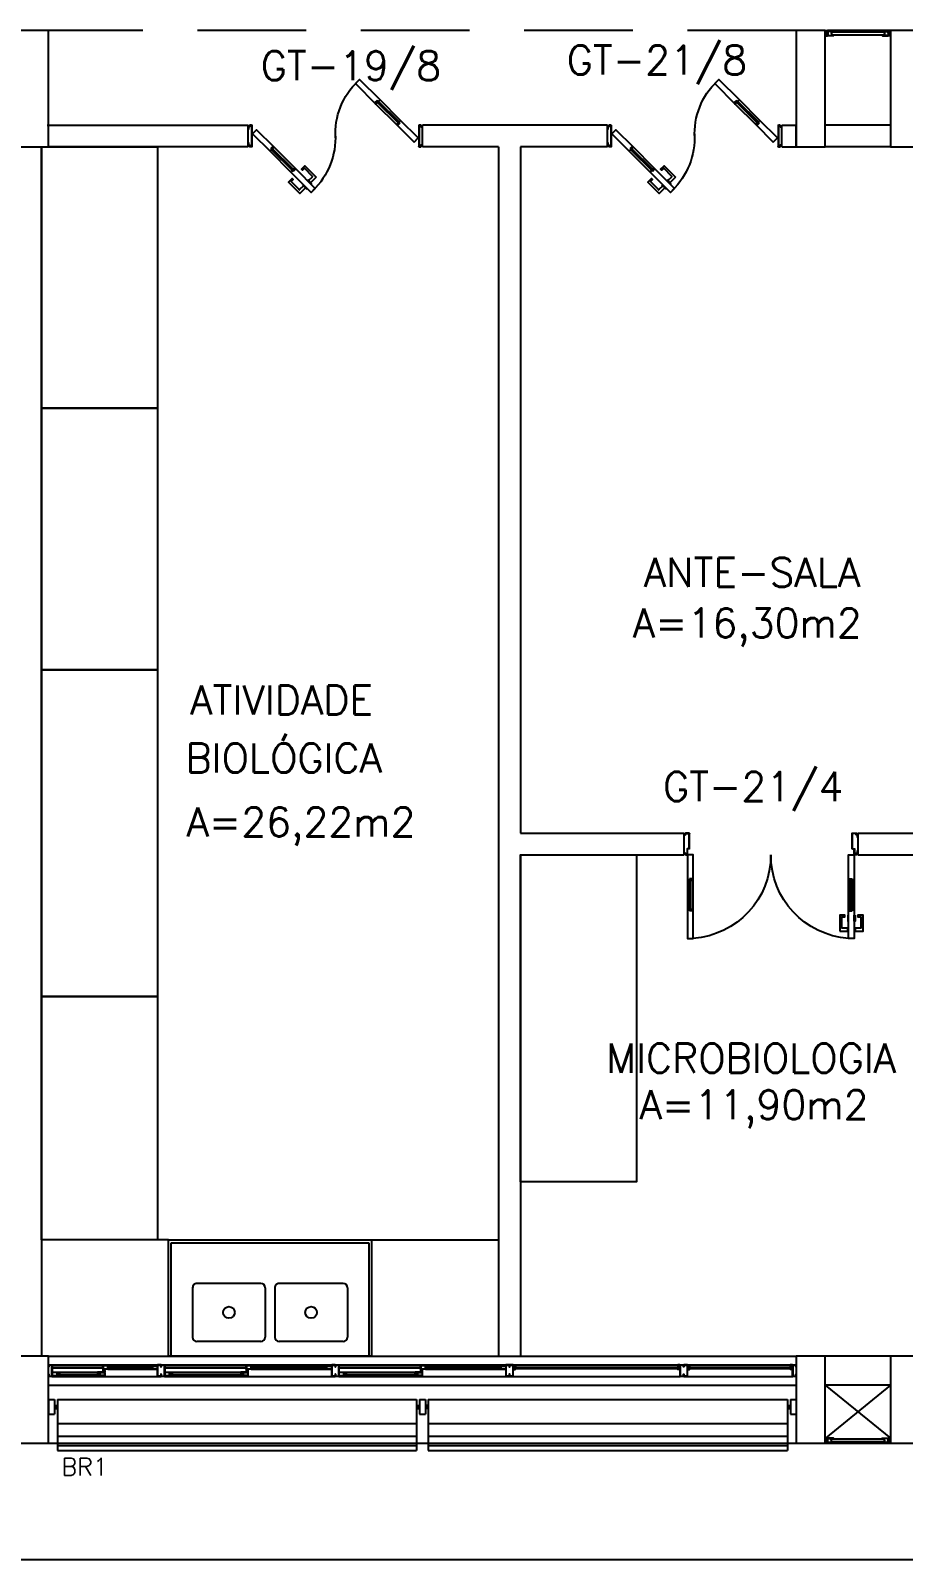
# Model space of a CAD drawing. Header units: millimetres. Extents: x 2128 to 2646, y 1972 to 2207.
# Drawn here: x 2390.54 to 2396.55, y 2098.52 to 2109.04 of the extents above; entities that cross this region are included whole.
import ezdxf

# ---------------------------------------------------------------- set-up
doc = ezdxf.new("R2010")
doc.units = ezdxf.units.MM
doc.linetypes.add('HIDDEN', pattern=[0.375, 0.25, -0.125])
for name, color, linetype in [('AR-ALV', 2, 'Continuous'), ('AR-BANCADAS', 1, 'Continuous'), ('AR-BRISES', 1, 'Continuous'), ('AR-CALÇADA', 1, 'Continuous'), ('AR-ESQ', 1, 'Continuous'), ('AR-ESTC', 3, 'Continuous'), ('AR-PEITORIL', 1, 'Continuous'), ('AR-PORTA', 1, 'Continuous'), ('AR-PROJ', 1, 'HIDDEN'), ('BC- VISTA', 1, 'Continuous'), ('BC-CUBA', 1, 'Continuous'), ('BR-LINHAS', 1, 'Continuous'), ('BR-MONTANTE', 242, 'Continuous'), ('BR-PAINEL', 1, 'Continuous'), ('BR-SUPORTE', 1, 'Continuous'), ('BR-TEXTO', 2, 'Continuous'), ('COZ1', 1, 'Continuous'), ('DT-ESQ-BAGUETE-C', 1, 'Continuous'), ('DT-ESQ-BAGUETE-V', 1, 'Continuous'), ('DT-ESQ-CHAPA DOBRADA-V', 1, 'Continuous'), ('DT-ESQ-MARCO-V', 1, 'Continuous'), ('DT-ESQ-PERFIL CADEIRA-C', 2, 'Continuous'), ('DT-ESQ-PERFIL CADEIRA-V', 2, 'Continuous'), ('DT-ESQ-PERFIL U SIMPLES-C', 2, 'Continuous'), ('DT-ESQ-PERFIL U-C', 2, 'Continuous'), ('DT-ESQ-PERFIL U-V', 1, 'Continuous'), ('DT-ESQ-VENEZIANA-C', 1, 'Continuous'), ('DT-ESQ-VENEZIANA-V', 1, 'Continuous'), ('DT-ESQ-VIDRO-C', 2, 'Continuous'), ('DT-TXTMOD', 1, 'Continuous'), ('ENDEREÇO', 2, 'Continuous'), ('ibio', 2, 'Continuous'), ('maçaneta', 1, 'Continuous'), ('mov', 1, 'Continuous'), ('PM-PERFIL U-C', 2, 'Continuous'), ('PM-VIDRO', 2, 'Continuous'), ('pm1', 2, 'Continuous'), ('pm2', 2, 'Continuous'), ('TEXTO', 2, 'Continuous'), ('Área', 2, 'Continuous')]:
    doc.layers.add(name, color=color, linetype=linetype)
doc.styles.add('S10', font='simplex.shx', dxfattribs={"height": 0.1})
doc.styles.add('S12', font='simplex.shx', dxfattribs={"width": 1.1, "height": 0.12})
doc.styles.add('UNB-100', font='simplex.shx', dxfattribs={"height": 0.2})
doc.styles.add('UNB1-100', font='simplex.shx', dxfattribs={"height": 0.2})

# ---------------------------------------------------------------- blocks, each defined once
blk = doc.blocks.new('CUBAbnc-01P')
at = {"layer": 'COZ1'}
for p, q in [((-0.22, -0.1005), (0.22, -0.1005)), ((-0.25, -0.4705), (-0.25, -0.1305)), ((0.25, -0.4705), (0.25, -0.1305)), ((-0.22, -0.5005), (0.22, -0.5005))]:
    blk.add_line(p, q, dxfattribs=at)
blk.add_circle((0, -0.3005), 0.04, dxfattribs=at)
for centre, start, end in [((-0.22, -0.1305), 90, 180), ((0.22, -0.1305), 0, 90), ((-0.22, -0.4705), 180, 270), ((0.22, -0.4705), 270, 0)]:
    blk.add_arc(centre, 0.03, start, end, dxfattribs=at)
blk = doc.blocks.new('BCP03')
at = {"layer": 'BC- VISTA'}
for p, q in [((0, -0.02), (0.78, -0.02)), ((0.78, -0.02), (0.78, -1.38)), ((0.78, -1.38), (0, -1.38))]:
    blk.add_line(p, q, dxfattribs=at)
blk.add_lwpolyline([(0.8, 0), (0.8, -1.4), (0, -1.4), (0, 0)], close=True, dxfattribs=at)
at = {"layer": 'BC-CUBA', "rotation": 90}
for p in [(0, -0.417), (0, -0.983)]:
    blk.add_blockref('CUBAbnc-01P', p, dxfattribs=at)
blk = doc.blocks.new('BCL05')
at = {"layer": 'BC- VISTA'}
blk.add_lwpolyline([(0.8, 0), (0.8, -1.8), (0, -1.8), (0, 0)], close=True, dxfattribs=at)
blk = doc.blocks.new('BCL07')
at = {"layer": 'BC- VISTA'}
blk.add_lwpolyline([(0.8, 0), (0.8, -2.25), (0, -2.25), (0, 0)], close=True, dxfattribs=at)
blk = doc.blocks.new('EF38-P')
at = {"layer": 'DT-ESQ-BAGUETE-C', "ltscale": 0.1}
for points in [[(0.422, -0.08), (0.409, -0.08), (0.409, -0.078), (0.422, -0.078, 0.414214), (0.422, -0.078), (0.422, -0.067, 0.414214), (0.422, -0.067), (0.409, -0.067), (0.409, -0.065), (0.422, -0.065, -0.414214), (0.424, -0.067), (0.424, -0.078, -0.414214)], [(0.702, -0.08), (0.715, -0.08), (0.715, -0.078), (0.702, -0.078, -0.414214), (0.702, -0.078), (0.702, -0.067, -0.414214), (0.702, -0.067), (0.715, -0.067), (0.715, -0.065), (0.702, -0.065, 0.414214), (0.7, -0.067), (0.7, -0.078, 0.414214)], [(1.41, -0.08), (1.396, -0.08), (1.396, -0.078), (1.409, -0.078, 0.414214), (1.41, -0.078), (1.41, -0.067, 0.414214), (1.409, -0.067), (1.396, -0.067), (1.396, -0.065), (1.41, -0.065, -0.414214), (1.411, -0.067), (1.411, -0.078, -0.414214)], [(1.901, -0.08), (1.915, -0.08), (1.915, -0.078), (1.902, -0.078, -0.414214), (1.901, -0.078), (1.901, -0.067, -0.414214), (1.902, -0.067), (1.915, -0.067), (1.915, -0.065), (1.901, -0.065, 0.414214), (1.9, -0.067), (1.9, -0.078, 0.414214)], [(2.61, -0.08), (2.596, -0.08), (2.596, -0.078), (2.609, -0.078, 0.414214), (2.61, -0.078), (2.61, -0.067, 0.414214), (2.609, -0.067), (2.596, -0.067), (2.596, -0.065), (2.61, -0.065, -0.414214), (2.611, -0.067), (2.611, -0.078, -0.414214)], [(3.101, -0.08), (3.115, -0.08), (3.115, -0.078), (3.102, -0.078, -0.414214), (3.101, -0.078), (3.101, -0.067, -0.414214), (3.102, -0.067), (3.115, -0.067), (3.115, -0.065), (3.101, -0.065, 0.414214), (3.1, -0.067), (3.1, -0.078, 0.414214)], [(3.214, -0.075), (3.2, -0.075), (3.2, -0.073), (3.214, -0.073), (3.214, -0.062), (3.2, -0.062), (3.2, -0.06), (3.214, -0.06, -0.414214), (3.215, -0.062), (3.215, -0.073, -0.414214)], [(4.336, -0.075), (4.349, -0.075), (4.349, -0.073), (4.336, -0.073), (4.336, -0.062), (4.349, -0.062), (4.349, -0.06), (4.336, -0.06, 0.414214), (4.334, -0.062), (4.334, -0.073, 0.414214)], [(4.414, -0.075), (4.4, -0.075), (4.4, -0.073), (4.414, -0.073), (4.414, -0.062), (4.4, -0.062), (4.4, -0.06), (4.414, -0.06, -0.414214), (4.415, -0.062), (4.415, -0.073, -0.414214)], [(5.111, -0.075), (5.124, -0.075), (5.124, -0.073), (5.111, -0.073), (5.111, -0.062), (5.124, -0.062), (5.124, -0.06), (5.111, -0.06, 0.414214), (5.109, -0.062), (5.109, -0.073, 0.414214)], [(0.073, -0.125), (0.06, -0.125), (0.06, -0.124), (0.073, -0.124, 0.414214), (0.073, -0.123), (0.073, -0.112, 0.414214), (0.073, -0.112), (0.06, -0.112), (0.06, -0.11), (0.073, -0.11, -0.414214), (0.075, -0.112), (0.075, -0.124, -0.414214)], [(0.339, -0.125), (0.352, -0.125), (0.352, -0.124), (0.339, -0.124, -0.414214), (0.339, -0.123), (0.339, -0.112, -0.414214), (0.339, -0.112), (0.352, -0.112), (0.352, -0.11), (0.339, -0.11, 0.414214), (0.337, -0.112), (0.337, -0.124, 0.414214)], [(0.848, -0.125), (0.835, -0.125), (0.835, -0.124), (0.848, -0.124, 0.414214), (0.848, -0.123), (0.848, -0.112, 0.414214), (0.848, -0.112), (0.835, -0.112), (0.835, -0.11), (0.848, -0.11, -0.414214), (0.85, -0.112), (0.85, -0.124, -0.414214)], [(1.326, -0.125), (1.34, -0.125), (1.34, -0.124), (1.327, -0.124, -0.414214), (1.326, -0.123), (1.326, -0.112, -0.414214), (1.327, -0.112), (1.34, -0.112), (1.34, -0.11), (1.326, -0.11, 0.414214), (1.325, -0.112), (1.325, -0.124, 0.414214)], [(2.048, -0.125), (2.035, -0.125), (2.035, -0.124), (2.048, -0.124, 0.414214), (2.048, -0.123), (2.048, -0.112, 0.414214), (2.048, -0.112), (2.035, -0.112), (2.035, -0.11), (2.048, -0.11, -0.414214), (2.05, -0.112), (2.05, -0.124, -0.414214)], [(2.526, -0.125), (2.54, -0.125), (2.54, -0.124), (2.527, -0.124, -0.414214), (2.526, -0.123), (2.526, -0.112, -0.414214), (2.527, -0.112), (2.54, -0.112), (2.54, -0.11), (2.526, -0.11, 0.414214), (2.525, -0.112), (2.525, -0.124, 0.414214)]]:
    blk.add_lwpolyline(points, format="xyb", close=True, dxfattribs=at)
at = {"layer": 'DT-ESQ-BAGUETE-V', "ltscale": 0.1}
for p, q in [((0.422, -0.065), (0.702, -0.065)), ((1.41, -0.065), (1.901, -0.065)), ((2.61, -0.065), (3.101, -0.065)), ((0.073, -0.11), (0.339, -0.11)), ((0.848, -0.11), (1.326, -0.11)), ((2.048, -0.11), (2.526, -0.11))]:
    blk.add_line(p, q, dxfattribs=at)
at = {"layer": 'DT-ESQ-CHAPA DOBRADA-V', "ltscale": 0.1}
for p, q in [((0.025, -0.077), (0.374, -0.077)), ((0.025, -0.08), (0.374, -0.08)), ((0.8, -0.077), (1.361, -0.077)), ((0.8, -0.08), (1.361, -0.08)), ((2, -0.077), (2.561, -0.077)), ((2, -0.08), (2.561, -0.08))]:
    blk.add_line(p, q, dxfattribs=at)
at = {"layer": 'DT-ESQ-MARCO-V', "ltscale": 0.1}
for p, q in [((3.198, -0.06), (4.351, -0.06)), ((4.398, -0.06), (5.126, -0.06)), ((3.198, -0.14), (4.351, -0.14)), ((4.398, -0.14), (5.126, -0.14))]:
    blk.add_line(p, q, dxfattribs=at)
at = {"layer": 'DT-ESQ-PERFIL CADEIRA-C', "ltscale": 0.1}
for p, q in [((0.376, -0.088), (0.422, -0.088)), ((0.75, -0.088), (0.702, -0.088)), ((1.363, -0.088), (1.41, -0.088)), ((1.95, -0.088), (1.901, -0.088)), ((2.563, -0.088), (2.61, -0.088)), ((3.15, -0.088), (3.101, -0.088)), ((0.025, -0.134), (0.073, -0.134)), ((0.385, -0.134), (0.339, -0.134)), ((0.8, -0.134), (0.848, -0.134)), ((1.373, -0.134), (1.326, -0.134)), ((2, -0.134), (2.048, -0.134)), ((2.573, -0.134), (2.526, -0.134))]:
    blk.add_line(p, q, dxfattribs=at)
for points in [[(0.422, -0.087, -1), (0.422, -0.09), (0.376, -0.09, -0.414214), (0.374, -0.088), (0.374, -0.067, -0.414214), (0.376, -0.065), (0.407, -0.065, -0.414214), (0.409, -0.067), (0.409, -0.087)], [(0.409, -0.088, -0.198913), (0.408, -0.088, -0.198913), (0.407, -0.087), (0.407, -0.067, 0.414214), (0.407, -0.067), (0.376, -0.067, 0.414214), (0.375, -0.067), (0.375, -0.088, 0.414214), (0.376, -0.088)], [(0.702, -0.09), (0.75, -0.09), (0.75, -0.088), (0.715, -0.088, 0.198912), (0.716, -0.088, 0.198913), (0.716, -0.087), (0.716, -0.067, -0.414214), (0.717, -0.067), (0.75, -0.067), (0.75, -0.065), (0.716, -0.065, 0.414214), (0.715, -0.067), (0.715, -0.078), (0.715, -0.08), (0.715, -0.087), (0.702, -0.087, 1)], [(1.41, -0.087, -1), (1.41, -0.09), (1.363, -0.09, -0.414214), (1.361, -0.088), (1.361, -0.067, -0.414214), (1.363, -0.065), (1.395, -0.065, -0.414214), (1.396, -0.067), (1.396, -0.087)], [(1.396, -0.088, -0.198913), (1.395, -0.088, -0.198913), (1.395, -0.087), (1.395, -0.067, 0.414214), (1.394, -0.067), (1.363, -0.067, 0.414214), (1.363, -0.067), (1.363, -0.088, 0.414214), (1.363, -0.088)], [(1.901, -0.09), (1.95, -0.09), (1.95, -0.088), (1.915, -0.088, 0.198912), (1.916, -0.088, 0.198913), (1.916, -0.087), (1.916, -0.067, -0.414214), (1.917, -0.067), (1.95, -0.067), (1.95, -0.065), (1.916, -0.065, 0.414214), (1.915, -0.067), (1.915, -0.078), (1.915, -0.08), (1.915, -0.087), (1.901, -0.087, 1)], [(2.61, -0.087, -1), (2.61, -0.09), (2.563, -0.09, -0.414214), (2.561, -0.088), (2.561, -0.067, -0.414214), (2.563, -0.065), (2.595, -0.065, -0.414214), (2.596, -0.067), (2.596, -0.087)], [(2.596, -0.088, -0.198913), (2.595, -0.088, -0.198913), (2.595, -0.087), (2.595, -0.067, 0.414214), (2.594, -0.067), (2.563, -0.067, 0.414214), (2.563, -0.067), (2.563, -0.088, 0.414214), (2.563, -0.088)], [(3.101, -0.09), (3.15, -0.09), (3.15, -0.088), (3.115, -0.088, 0.198912), (3.116, -0.088, 0.198913), (3.116, -0.087), (3.116, -0.067, -0.414214), (3.117, -0.067), (3.15, -0.067), (3.15, -0.065), (3.116, -0.065, 0.414214), (3.115, -0.067), (3.115, -0.078), (3.115, -0.08), (3.115, -0.087), (3.101, -0.087, 1)], [(0.073, -0.135), (0.025, -0.135), (0.025, -0.134), (0.06, -0.134, -0.198912), (0.059, -0.133, -0.198913), (0.058, -0.132), (0.058, -0.112, 0.414214), (0.058, -0.112), (0.025, -0.112), (0.025, -0.11), (0.058, -0.11, -0.414214), (0.06, -0.112), (0.06, -0.124), (0.06, -0.125), (0.06, -0.132), (0.073, -0.132, -1)], [(0.339, -0.132, 1), (0.339, -0.135), (0.385, -0.135, 0.414214), (0.387, -0.133), (0.387, -0.112, 0.414214), (0.385, -0.11), (0.354, -0.11, 0.414214), (0.352, -0.112), (0.352, -0.132)], [(0.352, -0.134, 0.198913), (0.354, -0.133, 0.198913), (0.354, -0.132), (0.354, -0.112, -0.414214), (0.354, -0.112), (0.385, -0.112, -0.414214), (0.386, -0.112), (0.386, -0.133, -0.414214), (0.385, -0.134)], [(0.848, -0.135), (0.8, -0.135), (0.8, -0.134), (0.835, -0.134, -0.198912), (0.834, -0.133, -0.198913), (0.833, -0.132), (0.833, -0.112, 0.414214), (0.833, -0.112), (0.8, -0.112), (0.8, -0.11), (0.833, -0.11, -0.414214), (0.835, -0.112), (0.835, -0.124), (0.835, -0.125), (0.835, -0.132), (0.848, -0.132, -1)], [(1.326, -0.132, 1), (1.326, -0.135), (1.373, -0.135, 0.414214), (1.375, -0.133), (1.375, -0.112, 0.414214), (1.373, -0.11), (1.341, -0.11, 0.414214), (1.34, -0.112), (1.34, -0.132)], [(1.34, -0.134, 0.198913), (1.341, -0.133, 0.198913), (1.341, -0.132), (1.341, -0.112, -0.414214), (1.342, -0.112), (1.373, -0.112, -0.414214), (1.373, -0.112), (1.373, -0.133, -0.414214), (1.373, -0.134)], [(2.048, -0.135), (2, -0.135), (2, -0.134), (2.035, -0.134, -0.198912), (2.034, -0.133, -0.198913), (2.033, -0.132), (2.033, -0.112, 0.414214), (2.033, -0.112), (2, -0.112), (2, -0.11), (2.033, -0.11, -0.414214), (2.035, -0.112), (2.035, -0.124), (2.035, -0.125), (2.035, -0.132), (2.048, -0.132, -1)], [(2.526, -0.132, 1), (2.526, -0.135), (2.573, -0.135, 0.414214), (2.575, -0.133), (2.575, -0.112, 0.414214), (2.573, -0.11), (2.541, -0.11, 0.414214), (2.54, -0.112), (2.54, -0.132)], [(2.54, -0.134, 0.198913), (2.541, -0.133, 0.198913), (2.541, -0.132), (2.541, -0.112, -0.414214), (2.542, -0.112), (2.573, -0.112, -0.414214), (2.573, -0.112), (2.573, -0.133, -0.414214), (2.573, -0.134)]]:
    blk.add_lwpolyline(points, format="xyb", close=True, dxfattribs=at)
at = {"layer": 'DT-ESQ-PERFIL CADEIRA-V', "ltscale": 0.1}
for p, q in [((0.407, -0.09), (0.702, -0.09)), ((1.395, -0.09), (1.901, -0.09)), ((2.595, -0.09), (3.101, -0.09)), ((0.073, -0.135), (0.339, -0.135)), ((0.848, -0.135), (1.326, -0.135)), ((2.048, -0.135), (2.526, -0.135))]:
    blk.add_line(p, q, dxfattribs=at)
at = {"layer": 'DT-ESQ-PERFIL U SIMPLES-C', "ltscale": 0.1}
for points in [[(0.376, -0.102), (0.384, -0.102), (0.384, -0.1), (0.376, -0.1, -0.414214), (0.375, -0.1), (0.375, -0.092, -0.414214), (0.376, -0.091), (0.384, -0.091), (0.384, -0.09), (0.376, -0.09, 0.414214), (0.374, -0.092), (0.374, -0.1, 0.414214)], [(0.385, -0.098), (0.377, -0.098), (0.377, -0.1), (0.385, -0.1, -0.414214), (0.386, -0.1), (0.386, -0.108, -0.414214), (0.385, -0.108), (0.377, -0.108), (0.377, -0.11), (0.385, -0.11, 0.414214), (0.387, -0.108), (0.387, -0.1, 0.414214)], [(1.363, -0.102), (1.371, -0.102), (1.371, -0.1), (1.363, -0.1, -0.414214), (1.363, -0.1), (1.363, -0.092, -0.414214), (1.363, -0.091), (1.371, -0.091), (1.371, -0.09), (1.363, -0.09, 0.414214), (1.361, -0.092), (1.361, -0.1, 0.414214)], [(1.373, -0.098), (1.365, -0.098), (1.365, -0.1), (1.373, -0.1, -0.414214), (1.373, -0.1), (1.373, -0.108, -0.414214), (1.373, -0.108), (1.365, -0.108), (1.365, -0.11), (1.373, -0.11, 0.414214), (1.375, -0.108), (1.375, -0.1, 0.414214)], [(2.563, -0.102), (2.571, -0.102), (2.571, -0.1), (2.563, -0.1, -0.414214), (2.563, -0.1), (2.563, -0.092, -0.414214), (2.563, -0.091), (2.571, -0.091), (2.571, -0.09), (2.563, -0.09, 0.414214), (2.561, -0.092), (2.561, -0.1, 0.414214)], [(2.573, -0.098), (2.565, -0.098), (2.565, -0.1), (2.573, -0.1, -0.414214), (2.573, -0.1), (2.573, -0.108, -0.414214), (2.573, -0.108), (2.565, -0.108), (2.565, -0.11), (2.573, -0.11, 0.414214), (2.575, -0.108), (2.575, -0.1, 0.414214)]]:
    blk.add_lwpolyline(points, format="xyb", close=True, dxfattribs=at)
at = {"layer": 'DT-ESQ-PERFIL U-C', "ltscale": 0.1}
for points in [[(0, -0.062, -0.414214), (0.001, -0.06), (0.023, -0.06, -0.414214), (0.025, -0.062), (0.025, -0.139, -0.414214), (0.023, -0.14), (0.001, -0.14, -0.414214), (0, -0.139), (0, -0.125), (0.001, -0.125), (0.001, -0.138, 0.414214), (0.002, -0.139), (0.023, -0.139, 0.414214), (0.023, -0.138), (0.023, -0.062, 0.414214), (0.023, -0.062), (0.002, -0.062, 0.414214), (0.001, -0.062), (0.001, -0.075), (0, -0.075)], [(0.775, -0.062, 0.414214), (0.773, -0.06), (0.751, -0.06, 0.414214), (0.75, -0.062), (0.75, -0.139, 0.414214), (0.751, -0.14), (0.773, -0.14, 0.414214), (0.775, -0.139), (0.775, -0.125), (0.773, -0.125), (0.773, -0.138, -0.414214), (0.773, -0.139), (0.752, -0.139, -0.414214), (0.751, -0.138), (0.751, -0.062, -0.414214), (0.752, -0.062), (0.773, -0.062, -0.414214), (0.773, -0.062), (0.773, -0.075), (0.775, -0.075)], [(0.775, -0.062, -0.414214), (0.776, -0.06), (0.798, -0.06, -0.414214), (0.8, -0.062), (0.8, -0.139, -0.414214), (0.798, -0.14), (0.776, -0.14, -0.414214), (0.775, -0.139), (0.775, -0.125), (0.776, -0.125), (0.776, -0.138, 0.414214), (0.777, -0.139), (0.798, -0.139, 0.414214), (0.798, -0.138), (0.798, -0.062, 0.414214), (0.798, -0.062), (0.777, -0.062, 0.414214), (0.776, -0.062), (0.776, -0.075), (0.775, -0.075)], [(1.975, -0.062, 0.414214), (1.973, -0.06), (1.951, -0.06, 0.414214), (1.95, -0.062), (1.95, -0.139, 0.414214), (1.951, -0.14), (1.973, -0.14, 0.414214), (1.975, -0.139), (1.975, -0.125), (1.973, -0.125), (1.973, -0.138, -0.414214), (1.973, -0.139), (1.952, -0.139, -0.414214), (1.951, -0.138), (1.951, -0.062, -0.414214), (1.952, -0.062), (1.973, -0.062, -0.414214), (1.973, -0.062), (1.973, -0.075), (1.975, -0.075)], [(1.975, -0.062, -0.414214), (1.976, -0.06), (1.998, -0.06, -0.414214), (2, -0.062), (2, -0.139, -0.414214), (1.998, -0.14), (1.976, -0.14, -0.414214), (1.975, -0.139), (1.975, -0.125), (1.976, -0.125), (1.976, -0.138, 0.414214), (1.977, -0.139), (1.998, -0.139, 0.414214), (1.998, -0.138), (1.998, -0.062, 0.414214), (1.998, -0.062), (1.977, -0.062, 0.414214), (1.976, -0.062), (1.976, -0.075), (1.975, -0.075)], [(3.175, -0.062, 0.414214), (3.173, -0.06), (3.151, -0.06, 0.414214), (3.15, -0.062), (3.15, -0.139, 0.414214), (3.151, -0.14), (3.173, -0.14, 0.414214), (3.175, -0.139), (3.175, -0.125), (3.173, -0.125), (3.173, -0.138, -0.414214), (3.173, -0.139), (3.152, -0.139, -0.414214), (3.151, -0.138), (3.151, -0.062, -0.414214), (3.152, -0.062), (3.173, -0.062, -0.414214), (3.173, -0.062), (3.173, -0.075), (3.175, -0.075)]]:
    blk.add_lwpolyline(points, format="xyb", close=True, dxfattribs=at)
for points in [[(3.2, -0.091), (3.2, -0.091, 0.414214), (3.198, -0.092), (3.198, -0.139), (3.176, -0.139), (3.176, -0.125), (3.175, -0.125), (3.175, -0.139, 0.414214), (3.176, -0.14), (3.198, -0.14, 0.414214), (3.2, -0.139), (3.2, -0.092), (3.213, -0.092, 1), (3.213, -0.089), (3.2, -0.089), (3.2, -0.062, 0.414214), (3.198, -0.06), (3.176, -0.06, 0.414214), (3.175, -0.062), (3.175, -0.075), (3.176, -0.075), (3.176, -0.062), (3.198, -0.062), (3.198, -0.089, 0.414214), (3.2, -0.091), (3.213, -0.091)], [(4.35, -0.091), (4.35, -0.091, -0.414214), (4.351, -0.092), (4.351, -0.139), (4.373, -0.139), (4.373, -0.125), (4.375, -0.125), (4.375, -0.139, -0.414214), (4.373, -0.14), (4.351, -0.14, -0.414214), (4.35, -0.139), (4.35, -0.092), (4.336, -0.092, -1), (4.336, -0.089), (4.35, -0.089), (4.35, -0.062, -0.414214), (4.351, -0.06), (4.373, -0.06, -0.414214), (4.375, -0.062), (4.375, -0.075), (4.373, -0.075), (4.373, -0.062), (4.351, -0.062), (4.351, -0.089, -0.414214), (4.35, -0.091), (4.336, -0.091)], [(4.4, -0.091), (4.4, -0.091, 0.414214), (4.398, -0.092), (4.398, -0.139), (4.376, -0.139), (4.376, -0.125), (4.375, -0.125), (4.375, -0.139, 0.414214), (4.376, -0.14), (4.398, -0.14, 0.414214), (4.4, -0.139), (4.4, -0.092), (4.413, -0.092, 1), (4.413, -0.089), (4.4, -0.089), (4.4, -0.062, 0.414214), (4.398, -0.06), (4.376, -0.06, 0.414214), (4.375, -0.062), (4.375, -0.075), (4.376, -0.075), (4.376, -0.062), (4.398, -0.062), (4.398, -0.089, 0.414214), (4.4, -0.091), (4.413, -0.091)], [(5.125, -0.091), (5.125, -0.091, -0.414214), (5.126, -0.092), (5.126, -0.139), (5.148, -0.139), (5.148, -0.125), (5.15, -0.125), (5.15, -0.139, -0.414214), (5.148, -0.14), (5.126, -0.14, -0.414214), (5.125, -0.139), (5.125, -0.092), (5.111, -0.092, -1), (5.111, -0.089), (5.125, -0.089), (5.125, -0.062, -0.414214), (5.126, -0.06), (5.148, -0.06, -0.414214), (5.15, -0.062), (5.15, -0.075), (5.148, -0.075), (5.148, -0.062), (5.126, -0.062), (5.126, -0.089, -0.414214), (5.125, -0.091), (5.111, -0.091)]]:
    blk.add_lwpolyline(points, format="xyb", dxfattribs=at)
at = {"layer": 'DT-ESQ-PERFIL U-V', "ltscale": 0.1}
for p, q in [((0.023, -0.06), (0.751, -0.06)), ((0.798, -0.06), (1.951, -0.06)), ((1.998, -0.06), (3.151, -0.06)), ((0.023, -0.14), (0.751, -0.14)), ((0.798, -0.14), (1.951, -0.14)), ((1.998, -0.14), (3.151, -0.14))]:
    blk.add_line(p, q, dxfattribs=at)
at = {"layer": 'DT-ESQ-VIDRO-C', "ltscale": 0.1}
for points in [[(0.712, -0.085), (0.712, -0.082), (0.411, -0.082), (0.411, -0.085)], [(1.912, -0.085), (1.912, -0.082), (1.399, -0.082), (1.399, -0.085)], [(3.112, -0.085), (3.112, -0.082), (2.599, -0.082), (2.599, -0.085)], [(3.202, -0.087), (3.202, -0.077), (4.348, -0.077), (4.348, -0.087)], [(4.402, -0.087), (4.402, -0.077), (5.123, -0.077), (5.123, -0.087)], [(0.063, -0.13), (0.063, -0.127), (0.349, -0.127), (0.349, -0.13)], [(0.838, -0.13), (0.838, -0.127), (1.337, -0.127), (1.337, -0.13)], [(2.038, -0.13), (2.038, -0.127), (2.537, -0.127), (2.537, -0.13)]]:
    blk.add_lwpolyline(points, close=True, dxfattribs=at)
at = {"layer": 'DT-TXTMOD', "ltscale": 0.1, "style": 'S10', "flags": 3}
for tag, p in [('M01', (0.025, -0.28)), ('M02', (0.325, -0.28)), ('M03', (0.627, -0.28)), ('M04', (0.929, -0.28)), ('M05', (1.231, -0.28)), ('M06', (1.532, -0.28)), ('M07', (1.834, -0.28)), ('M08', (2.136, -0.28)), ('M09', (2.438, -0.28)), ('M10', (2.739, -0.28)), ('M11', (3.041, -0.28)), ('M12', (3.343, -0.28)), ('M13', (3.645, -0.28)), ('M14', (3.946, -0.28)), ('M15', (4.248, -0.28)), ('M16', (4.55, -0.28)), ('M17', (4.852, -0.28))]:
    blk.add_attdef(tag, p, '', height=0.1, dxfattribs=at)
blk = doc.blocks.new('EF01-P')
at = {"layer": 'DT-ESQ-BAGUETE-C', "ltscale": 0.1}
for points in [[(0.002, 0.035), (0.015, 0.035), (0.015, 0.033), (0.002, 0.033), (0.002, 0.005), (0.015, 0.005), (0.015, 0.004), (0.002, 0.004, -0.414214), (0, 0.005), (0, 0.033, -0.414214)], [(0.448, 0.035), (0.435, 0.035), (0.435, 0.033), (0.448, 0.033), (0.448, 0.005), (0.435, 0.005), (0.435, 0.004), (0.448, 0.004, 0.414214), (0.45, 0.005), (0.45, 0.033, 0.414214)]]:
    blk.add_lwpolyline(points, format="xyb", close=True, dxfattribs=at)
at = {"layer": 'DT-ESQ-PERFIL CADEIRA-C', "ltscale": 0.1}
for points in [[(0.01, 0.002), (0.01, 0.003), (0.002, 0.003, 1), (0.002, 0), (0.015, 0, 0.414214), (0.016, 0.002), (0.016, 0.033), (0.043, 0.033)], [(0.043, 0.006), (0.018, 0.006), (0.018, 0.016), (0.016, 0.016), (0.016, 0.006, 0.414214), (0.018, 0.005), (0.043, 0.005), (0.056, 0.005, 1), (0.056, 0.008), (0.043, 0.008), (0.043, 0.02), (0.043, 0.032), (0.056, 0.032, 1), (0.056, 0.035), (0.043, 0.035), (0.016, 0.035, 0.414214), (0.015, 0.033), (0.015, 0.002), (0.002, 0.002)], [(0.041, 0.02), (0.041, 0.032, -0.414214), (0.043, 0.033), (0.056, 0.033)], [(0.041, 0.02), (0.041, 0.008, 0.414214), (0.043, 0.006), (0.056, 0.006)], [(0.407, 0.006), (0.432, 0.006), (0.432, 0.016), (0.433, 0.016), (0.433, 0.006, -0.414214), (0.432, 0.005), (0.407, 0.005), (0.394, 0.005, -1), (0.394, 0.008), (0.407, 0.008), (0.407, 0.02), (0.407, 0.032), (0.394, 0.032, -1), (0.394, 0.035), (0.407, 0.035), (0.433, 0.035, -0.414214), (0.435, 0.033), (0.435, 0.002), (0.448, 0.002)], [(0.408, 0.02), (0.408, 0.032, 0.414214), (0.407, 0.033), (0.394, 0.033)], [(0.408, 0.02), (0.408, 0.008, -0.414214), (0.407, 0.006), (0.394, 0.006)], [(0.44, 0.002), (0.44, 0.003), (0.448, 0.003, -1), (0.448, 0), (0.435, 0, -0.414214), (0.433, 0.002), (0.433, 0.033), (0.407, 0.033)]]:
    blk.add_lwpolyline(points, format="xyb", dxfattribs=at)
at = {"layer": 'DT-ESQ-PERFIL CADEIRA-V', "ltscale": 0.1}
blk.add_line((0.015, 0), (0.435, 0), dxfattribs=at)
at = {"layer": 'DT-ESQ-VENEZIANA-C', "ltscale": 0.1}
for p, q in [((0.043, 0.011), (0.407, 0.011)), ((0.043, 0.009), (0.407, 0.009))]:
    blk.add_line(p, q, dxfattribs=at)
at = {"layer": 'DT-ESQ-VENEZIANA-V', "ltscale": 0.1}
blk.add_line((0.043, 0.031), (0.407, 0.031), dxfattribs=at)
blk = doc.blocks.new('BR-MODULO1')
at = {"layer": 'BR-LINHAS'}
for p, q in [((0.06, -0.265), (2.535, -0.265)), ((2.615, -0.265), (5.09, -0.265)), ((0.06, -0.352), (2.535, -0.352)), ((0.06, -0.415), (2.535, -0.415)), ((2.615, -0.352), (5.09, -0.352)), ((2.615, -0.415), (5.09, -0.415))]:
    blk.add_line(p, q, dxfattribs=at)
at = {"layer": 'BR-MONTANTE'}
for p, q in [((0, -0.1), (0, -0.2)), ((0, -0.1), (0.04, -0.1)), ((0.04, -0.1), (0.04, -0.2)), ((2.555, -0.1), (2.595, -0.1)), ((2.555, -0.1), (2.555, -0.2)), ((2.595, -0.1), (2.595, -0.2)), ((5.11, -0.1), (5.11, -0.2)), ((5.11, -0.1), (5.15, -0.1)), ((5.15, -0.1), (5.15, -0.2)), ((0, -0.2), (0.04, -0.2)), ((2.555, -0.2), (2.595, -0.2)), ((5.11, -0.2), (5.15, -0.2))]:
    blk.add_line(p, q, dxfattribs=at)
at = {"layer": 'BR-PAINEL'}
for p, q in [((0.06, -0.1), (2.535, -0.1)), ((0.06, -0.1), (0.06, -0.45)), ((2.535, -0.1), (2.535, -0.45)), ((2.615, -0.1), (2.615, -0.45)), ((2.615, -0.1), (5.09, -0.1)), ((5.09, -0.1), (5.09, -0.45)), ((0.06, -0.45), (2.535, -0.45)), ((2.615, -0.45), (5.09, -0.45))]:
    blk.add_line(p, q, dxfattribs=at)
at = {"layer": 'BR-SUPORTE'}
for p, q in [((0.04, -0.14), (0.06, -0.14)), ((0.04, -0.16), (0.06, -0.16)), ((0.05, -0.14), (0.05, -0.16)), ((2.535, -0.14), (2.555, -0.14)), ((2.535, -0.16), (2.555, -0.16)), ((2.545, -0.14), (2.545, -0.16)), ((2.615, -0.14), (2.595, -0.14)), ((2.615, -0.16), (2.595, -0.16)), ((2.605, -0.14), (2.605, -0.16)), ((5.09, -0.14), (5.11, -0.14)), ((5.09, -0.16), (5.11, -0.16)), ((5.1, -0.14), (5.1, -0.16))]:
    blk.add_line(p, q, dxfattribs=at)
blk = doc.blocks.new('PM7B')
at = {"layer": 'maçaneta'}
for points in [[(0.732, -0.208), (0.771, -0.247), (0.785, -0.233), (0.758, -0.206, -0.414214), (0.758, -0.204), (0.813, -0.148), (0.827, -0.162), (0.834, -0.155), (0.81, -0.13)], [(0.806, -0.282), (0.845, -0.321), (0.923, -0.243), (0.898, -0.219), (0.891, -0.226), (0.905, -0.24), (0.849, -0.295, -0.414214), (0.847, -0.295), (0.82, -0.268)], [(0.845, -0.321), (0.806, -0.282), (0.82, -0.268), (0.847, -0.295, 0.414214), (0.849, -0.295), (0.905, -0.24), (0.891, -0.226), (0.898, -0.219), (0.923, -0.243)]]:
    blk.add_lwpolyline(points, format="xyb", close=True, dxfattribs=at)
for points in [[(0.792, -0.226), (0.764, -0.254), (0.767, -0.258), (0.795, -0.229)], [(0.792, -0.226), (0.764, -0.254), (0.767, -0.258), (0.795, -0.229)], [(0.827, -0.261), (0.799, -0.289), (0.795, -0.286), (0.824, -0.258)], [(0.827, -0.261), (0.799, -0.289), (0.795, -0.286), (0.824, -0.258)]]:
    blk.add_lwpolyline(points, close=True, dxfattribs=at)
at = {"layer": 'mov'}
for centre, start, end in [((0.099, 0.089), 356.8029, 46.3992), ((1.101, 0.061), 176.8029, 226.3992)]:
    blk.add_arc(centre, 0.501, start, end, dxfattribs=at)
at = {"layer": 'PM-PERFIL U-C'}
for p, q in [((0, 0.12), (0, 0.139)), ((0.002, 0.12), (0, 0.12)), ((0.001, 0.14), (0.01, 0.14)), ((0.01, 0.138), (0.002, 0.138)), ((0.002, 0.138), (0.002, 0.12)), ((0.01, 0.14), (0.01, 0.149)), ((0.012, 0.15), (0.023, 0.15)), ((0.023, 0.148), (0.012, 0.148)), ((0.012, 0.148), (0.012, 0.14)), ((0.023, 0.148), (0.023, 0.002)), ((0.025, 0.149), (0.025, 0.001)), ((1.175, 0.149), (1.175, 0.001)), ((1.188, 0.15), (1.176, 0.15)), ((1.177, 0.148), (1.188, 0.148)), ((1.177, 0.148), (1.177, 0.002)), ((1.188, 0.148), (1.188, 0.14)), ((1.189, 0.138), (1.198, 0.138)), ((1.19, 0.14), (1.19, 0.149)), ((1.198, 0.14), (1.19, 0.14)), ((1.198, 0.138), (1.198, 0.12)), ((1.198, 0.12), (1.2, 0.12)), ((1.2, 0.12), (1.2, 0.139)), ((0, 0.012), (0, 0.03)), ((0, 0.03), (0.002, 0.03)), ((0.01, 0.01), (0.001, 0.01)), ((0.002, 0.03), (0.002, 0.012)), ((0.002, 0.012), (0.01, 0.012)), ((0.01, 0.001), (0.01, 0.01)), ((0.012, 0.01), (0.012, 0.002)), ((0.012, 0.002), (0.023, 0.002)), ((0.023, 0), (0.012, 0)), ((1.188, 0.002), (1.177, 0.002)), ((1.176, 0), (1.188, 0)), ((1.188, 0.01), (1.188, 0.002)), ((1.198, 0.012), (1.189, 0.012)), ((1.19, 0.01), (1.198, 0.01)), ((1.19, 0.001), (1.19, 0.01)), ((1.198, 0.03), (1.198, 0.012)), ((1.2, 0.03), (1.198, 0.03)), ((1.2, 0.012), (1.2, 0.03))]:
    blk.add_line(p, q, dxfattribs=at)
for centre, start, end in [((0.001, 0.139), 90, 180), ((0.012, 0.149), 90, 180), ((0.01, 0.14), 270, 0), ((0.023, 0.149), 0, 90), ((1.176, 0.149), 90, 180), ((1.188, 0.149), 0, 90), ((1.189, 0.14), 180, 270), ((1.198, 0.139), 0, 90), ((0.001, 0.012), 180, 270), ((0.01, 0.01), 0, 90), ((0.012, 0.001), 180, 270), ((0.023, 0.001), 269.9386, 0), ((1.176, 0.001), 180, 270.0614), ((1.189, 0.01), 90, 180), ((1.188, 0.001), 270, 0), ((1.198, 0.012), 270, 0)]:
    blk.add_arc(centre, 0.0015, start, end, dxfattribs=at)
at = {"layer": 'PM-VIDRO'}
for p, q in [((0.161, 0.171), (0.302, 0.312)), ((0.309, 0.305), (0.168, 0.164)), ((0.891, -0.155), (1.032, -0.014)), ((1.039, -0.021), (0.898, -0.162))]:
    blk.add_line(p, q, dxfattribs=at)
at = {"layer": 'pm1'}
for p, q in [((0.302, 0.312), (0.291, 0.323)), ((0.302, 0.312), (0.309, 0.319)), ((0.327, 0.302), (0.309, 0.319)), ((0.316, 0.312), (0.309, 0.305)), ((0.32, 0.294), (0.309, 0.305)), ((0.327, 0.302), (0.32, 0.294)), ((0.03, 0.061), (0.15, 0.181)), ((0.178, 0.153), (0.058, 0.033)), ((0.15, 0.181), (0.161, 0.171)), ((0.154, 0.164), (0.161, 0.171)), ((0.171, 0.146), (0.154, 0.164)), ((0.168, 0.164), (0.161, 0.157)), ((0.168, 0.164), (0.178, 0.153)), ((0.178, 0.153), (0.171, 0.146)), ((0.058, 0.033), (0.03, 0.061)), ((1.022, -0.003), (1.029, 0.004)), ((1.029, 0.004), (1.046, -0.014)), ((1.032, -0.014), (1.039, -0.007)), ((1.046, -0.014), (1.039, -0.021)), ((0.873, -0.152), (0.88, -0.144)), ((0.873, -0.152), (0.891, -0.169)), ((0.88, -0.144), (0.891, -0.155)), ((0.884, -0.162), (0.891, -0.155)), ((0.898, -0.162), (0.891, -0.169)), ((0.898, -0.162), (0.909, -0.173))]:
    blk.add_line(p, q, dxfattribs=at)
for points in [[(0.291, 0.323), (0.433, 0.464), (0.461, 0.436), (0.32, 0.294)], [(1.032, -0.014), (1.022, -0.003), (1.142, 0.117), (1.17, 0.089), (1.05, -0.031), (1.039, -0.021)], [(0.909, -0.173), (0.767, -0.314), (0.739, -0.286), (0.873, -0.152)]]:
    blk.add_lwpolyline(points, dxfattribs=at)
at = {"layer": 'pm2', "color": 1}
for p, q in [((0.15, 0.181), (0.291, 0.323)), ((0.32, 0.294), (0.178, 0.153)), ((0.88, -0.144), (1.022, -0.003)), ((1.05, -0.031), (0.909, -0.173))]:
    blk.add_line(p, q, dxfattribs=at)
blk = doc.blocks.new('EF01C-P')
at = {"layer": 'DT-ESQ-BAGUETE-C', "ltscale": 0.1}
for points in [[(0.002, 0.035), (0.015, 0.035), (0.015, 0.033), (0.002, 0.033), (0.002, 0.005), (0.015, 0.005), (0.015, 0.004), (0.002, 0.004, -0.414214), (0, 0.005), (0, 0.033, -0.414214)], [(0.448, 0.035), (0.435, 0.035), (0.435, 0.033), (0.448, 0.033), (0.448, 0.005), (0.435, 0.005), (0.435, 0.004), (0.448, 0.004, 0.414214), (0.45, 0.005), (0.45, 0.033, 0.414214)]]:
    blk.add_lwpolyline(points, format="xyb", close=True, dxfattribs=at)
at = {"layer": 'DT-ESQ-PERFIL CADEIRA-C', "ltscale": 0.1}
for points in [[(0.01, 0.002), (0.01, 0.003), (0.002, 0.003, 1), (0.002, 0), (0.015, 0, 0.414214), (0.016, 0.002), (0.016, 0.033), (0.043, 0.033)], [(0.043, 0.006), (0.018, 0.006), (0.018, 0.016), (0.016, 0.016), (0.016, 0.006, 0.414214), (0.018, 0.005), (0.043, 0.005), (0.056, 0.005, 1), (0.056, 0.008), (0.043, 0.008), (0.043, 0.02), (0.043, 0.032), (0.056, 0.032, 1), (0.056, 0.035), (0.043, 0.035), (0.016, 0.035, 0.414214), (0.015, 0.033), (0.015, 0.002), (0.002, 0.002)], [(0.041, 0.02), (0.041, 0.032, -0.414214), (0.043, 0.033), (0.056, 0.033)], [(0.041, 0.02), (0.041, 0.008, 0.414214), (0.043, 0.006), (0.056, 0.006)], [(0.407, 0.006), (0.432, 0.006), (0.432, 0.016), (0.433, 0.016), (0.433, 0.006, -0.414214), (0.432, 0.005), (0.407, 0.005), (0.394, 0.005, -1), (0.394, 0.008), (0.407, 0.008), (0.407, 0.02), (0.407, 0.032), (0.394, 0.032, -1), (0.394, 0.035), (0.407, 0.035), (0.433, 0.035, -0.414214), (0.435, 0.033), (0.435, 0.002), (0.448, 0.002)], [(0.408, 0.02), (0.408, 0.032, 0.414214), (0.407, 0.033), (0.394, 0.033)], [(0.408, 0.02), (0.408, 0.008, -0.414214), (0.407, 0.006), (0.394, 0.006)], [(0.44, 0.002), (0.44, 0.003), (0.448, 0.003, -1), (0.448, 0), (0.435, 0, -0.414214), (0.433, 0.002), (0.433, 0.033), (0.407, 0.033)]]:
    blk.add_lwpolyline(points, format="xyb", dxfattribs=at)
at = {"layer": 'DT-ESQ-PERFIL CADEIRA-V', "ltscale": 0.1}
blk.add_line((0.015, 0), (0.435, 0), dxfattribs=at)
at = {"layer": 'DT-ESQ-VENEZIANA-C', "ltscale": 0.1}
for p, q in [((0.043, 0.011), (0.407, 0.011)), ((0.043, 0.009), (0.407, 0.009))]:
    blk.add_line(p, q, dxfattribs=at)
at = {"layer": 'DT-ESQ-VENEZIANA-V', "ltscale": 0.1}
blk.add_line((0.043, 0.031), (0.407, 0.031), dxfattribs=at)
at = {"layer": 'DT-TXTMOD', "ltscale": 0.1, "style": 'S10', "flags": 3}
blk.add_attdef('EF01C', (0.021, -0.14), '', height=0.1, dxfattribs=at)
blk = doc.blocks.new('marco-d')
at = {"layer": 'PM-PERFIL U-C'}
for p, q in [((-0.013, 0), (-0.001, 0)), ((-0.025, -0.03), (-0.025, -0.011)), ((-0.023, -0.03), (-0.025, -0.03)), ((-0.023, -0.01), (-0.015, -0.01)), ((-0.014, -0.012), (-0.023, -0.012)), ((-0.023, -0.012), (-0.023, -0.03)), ((-0.015, -0.01), (-0.015, -0.001)), ((-0.002, -0.002), (-0.013, -0.002)), ((-0.013, -0.002), (-0.013, -0.01)), ((-0.002, -0.041), (-0.002, -0.002)), ((0.013, -0.043), (-0.001, -0.043)), ((0, -0.001), (0, -0.041)), ((0.013, -0.041), (0, -0.041)), ((0.013, -0.043), (0.013, -0.148)), ((0.015, -0.042), (0.015, -0.148)), ((-0.025, -0.138), (-0.025, -0.12)), ((-0.025, -0.12), (-0.023, -0.12)), ((-0.023, -0.12), (-0.023, -0.138)), ((-0.023, -0.138), (-0.014, -0.138)), ((-0.015, -0.14), (-0.023, -0.14)), ((-0.015, -0.148), (-0.015, -0.14)), ((-0.013, -0.139), (-0.013, -0.148)), ((-0.013, -0.148), (0.013, -0.148)), ((0.013, -0.15), (-0.013, -0.15))]:
    blk.add_line(p, q, dxfattribs=at)
for centre, start, end in [((-0.013, -0.001), 90, 180), ((-0.001, -0.001), 360, 90), ((-0.023, -0.011), 90, 180), ((-0.014, -0.01), 270, 0), ((-0.001, -0.041), 180, 270), ((0.013, -0.042), 0, 90), ((-0.023, -0.138), 180, 270), ((-0.013, -0.148), 180, 270), ((-0.014, -0.139), 0, 90), ((0.013, -0.148), 269.9386, 0)]:
    blk.add_arc(centre, 0.0015, start, end, dxfattribs=at)
blk = doc.blocks.new('marco-e')
at = {"layer": 'PM-PERFIL U-C'}
for p, q in [((-0.015, -0.043), (-0.015, -0.149)), ((-0.013, -0.041), (0, -0.041)), ((-0.013, -0.043), (0.001, -0.043)), ((-0.013, -0.043), (-0.013, -0.148)), ((0, -0.002), (0, -0.041)), ((0.014, 0), (0.002, 0)), ((0.002, -0.042), (0.002, -0.002)), ((0.002, -0.002), (0.013, -0.002)), ((0.013, -0.002), (0.013, -0.011)), ((0.015, -0.01), (0.015, -0.002)), ((0.024, -0.01), (0.015, -0.01)), ((0.015, -0.012), (0.023, -0.012)), ((0.023, -0.012), (0.023, -0.03)), ((0.023, -0.03), (0.025, -0.03)), ((0.025, -0.03), (0.025, -0.012)), ((0.013, -0.148), (-0.013, -0.148)), ((-0.013, -0.15), (0.014, -0.15)), ((0.013, -0.14), (0.013, -0.148)), ((0.023, -0.138), (0.015, -0.138)), ((0.015, -0.14), (0.024, -0.14)), ((0.015, -0.149), (0.015, -0.14)), ((0.025, -0.12), (0.023, -0.12)), ((0.023, -0.12), (0.023, -0.138)), ((0.025, -0.139), (0.025, -0.12))]:
    blk.add_line(p, q, dxfattribs=at)
for centre, start, end in [((-0.013, -0.043), 90, 180), ((0.002, -0.002), 90, 180), ((0.001, -0.042), 270, 0), ((0.015, -0.011), 180, 270), ((0.014, -0.002), 0, 90), ((0.024, -0.012), 0, 90), ((-0.013, -0.149), 180, 270.0614), ((0.015, -0.14), 90, 180), ((0.014, -0.149), 270, 0), ((0.024, -0.139), 270, 0)]:
    blk.add_arc(centre, 0.0015, start, end, dxfattribs=at)
blk = doc.blocks.new('PM6V')
at = {"layer": 'maçaneta'}
for points in [[(1.075, 0.675), (1.13, 0.675), (1.13, 0.655), (1.091, 0.655, 0.414214), (1.09, 0.654), (1.09, 0.575), (1.11, 0.575), (1.11, 0.565), (1.075, 0.565)], [(1.18, 0.675), (1.235, 0.675), (1.235, 0.565), (1.2, 0.565), (1.2, 0.575), (1.22, 0.575), (1.22, 0.654, 0.414214), (1.218, 0.655), (1.18, 0.655)]]:
    blk.add_lwpolyline(points, format="xyb", close=True, dxfattribs=at)
for points in [[(1.13, 0.565), (1.13, 0.605), (1.135, 0.605), (1.135, 0.565)], [(1.18, 0.565), (1.18, 0.605), (1.175, 0.605), (1.175, 0.565)]]:
    blk.add_lwpolyline(points, close=True, dxfattribs=at)
at = {"layer": 'mov'}
for centre, start, end in [((0.025, 0.151), 359.8606, 86.0112), ((1.175, 0.151), 93.9888, 180.1394)]:
    blk.add_arc(centre, 0.575, start, end, dxfattribs=at)
at = {"layer": 'PM-VIDRO'}
for p, q in [((0.04, 0.325), (0.04, 0.525)), ((0.05, 0.525), (0.05, 0.325)), ((1.15, 0.525), (1.15, 0.325)), ((1.16, 0.325), (1.16, 0.525))]:
    blk.add_line(p, q, dxfattribs=at)
at = {"layer": 'pm1'}
for p, q in [((0.065, 0.535), (0.04, 0.535)), ((0.04, 0.525), (0.04, 0.535)), ((0.05, 0.535), (0.05, 0.525)), ((0.065, 0.535), (0.065, 0.525)), ((1.135, 0.535), (1.135, 0.525)), ((1.135, 0.535), (1.16, 0.535)), ((1.15, 0.535), (1.15, 0.525)), ((1.16, 0.525), (1.16, 0.535)), ((0.04, 0.525), (0.025, 0.525)), ((0.065, 0.525), (0.05, 0.525)), ((1.135, 0.525), (1.15, 0.525)), ((1.16, 0.525), (1.175, 0.525)), ((0.04, 0.325), (0.025, 0.325)), ((0.04, 0.315), (0.04, 0.325)), ((0.065, 0.325), (0.05, 0.325)), ((0.05, 0.325), (0.05, 0.315)), ((0.065, 0.325), (0.065, 0.315)), ((1.135, 0.325), (1.135, 0.315)), ((1.135, 0.325), (1.15, 0.325)), ((1.15, 0.325), (1.15, 0.315)), ((1.16, 0.315), (1.16, 0.325)), ((1.16, 0.325), (1.175, 0.325)), ((0.065, 0.315), (0.04, 0.315)), ((1.135, 0.315), (1.16, 0.315))]:
    blk.add_line(p, q, dxfattribs=at)
for points in [[(0.025, 0.525), (0.025, 0.725), (0.065, 0.725), (0.065, 0.525)], [(1.175, 0.525), (1.175, 0.725), (1.135, 0.725), (1.135, 0.525)], [(0.065, 0.325), (0.065, 0.15), (0.025, 0.15), (0.025, 0.325)], [(1.135, 0.325), (1.135, 0.15), (1.175, 0.15), (1.175, 0.325)]]:
    blk.add_lwpolyline(points, dxfattribs=at)
at = {"layer": 'pm2'}
for p, q in [((0.025, 0.325), (0.025, 0.525)), ((0.065, 0.525), (0.065, 0.325)), ((1.135, 0.525), (1.135, 0.325)), ((1.175, 0.325), (1.175, 0.525))]:
    blk.add_line(p, q, dxfattribs=at)
at = {"layer": 'pm1'}
for name, p in [('marco-d', (0.025, 0.15)), ('marco-e', (1.175, 0.15))]:
    blk.add_blockref(name, p, dxfattribs=at)

msp = doc.modelspace()

# ---------------------------------------------------------------- linework, layer by layer
at = {"layer": 'AR-ALV'}
for p, q in [((2390.65, 2108.39), (2392.036, 2108.39)), ((2392.036, 2108.24), (2392.036, 2108.39)), ((2393.236, 2108.24), (2393.236, 2108.39)), ((2394.511, 2108.39), (2393.236, 2108.39)), ((2394.511, 2108.24), (2394.511, 2108.39)), ((2395.711, 2108.24), (2395.711, 2108.39)), ((2395.711, 2108.39), (2395.811, 2108.39)), ((2395.811, 2108.39), (2395.811, 2108.39)), ((2395.811, 2108.24), (2395.811, 2108.39)), ((2396.461, 2108.39), (2396.011, 2108.39)), ((2390.611, 2108.24), (2390.611, 2099.915)), ((2392.036, 2108.24), (2390.661, 2108.24)), ((2393.761, 2108.24), (2393.236, 2108.24)), ((2393.761, 2108.24), (2393.761, 2099.915)), ((2394.511, 2108.24), (2393.911, 2108.24)), ((2393.911, 2108.24), (2393.911, 2103.515)), ((2395.711, 2108.24), (2395.811, 2108.24)), ((2396.461, 2108.24), (2396.011, 2108.24)), ((2393.911, 2103.515), (2395.036, 2103.515)), ((2395.036, 2103.515), (2395.036, 2103.365)), ((2396.236, 2103.515), (2397.361, 2103.515)), ((2396.236, 2103.515), (2396.236, 2103.365)), ((2393.911, 2103.365), (2393.911, 2099.915)), ((2393.911, 2103.365), (2395.036, 2103.365)), ((2396.236, 2103.365), (2397.361, 2103.365)), ((2396.461, 2099.915), (2396.011, 2099.915)), ((2396.461, 2099.715), (2396.011, 2099.715))]:
    msp.add_line(p, q, dxfattribs=at)
at = {"layer": 'AR-BANCADAS'}
for p, q in [((2391.486, 2100.715), (2390.611, 2100.715)), ((2392.886, 2100.715), (2393.761, 2100.715))]:
    msp.add_line(p, q, dxfattribs=at)
at = {"layer": 'AR-CALÇADA'}
msp.add_line((2368.386, 2098.515), (2442.811, 2098.515), dxfattribs=at)
at = {"layer": 'AR-ESTC'}
for p, q in [((2390.661, 2109.04), (2390.461, 2109.04)), ((2390.661, 2108.24), (2390.661, 2109.04)), ((2396.011, 2109.04), (2395.811, 2109.04)), ((2395.811, 2109.04), (2395.811, 2108.24)), ((2396.011, 2108.24), (2396.011, 2109.04)), ((2396.661, 2109.04), (2396.461, 2109.04)), ((2396.461, 2109.04), (2396.461, 2108.24)), ((2390.461, 2108.24), (2390.661, 2108.24)), ((2395.811, 2108.24), (2396.011, 2108.24)), ((2396.461, 2108.24), (2396.661, 2108.24)), ((2390.661, 2099.915), (2390.461, 2099.915)), ((2390.661, 2099.315), (2390.661, 2099.915)), ((2396.011, 2099.915), (2395.811, 2099.915)), ((2395.811, 2099.915), (2395.811, 2099.315)), ((2396.011, 2099.315), (2396.011, 2099.915)), ((2396.661, 2099.915), (2396.461, 2099.915)), ((2396.461, 2099.915), (2396.461, 2099.315)), ((2390.461, 2099.315), (2390.661, 2099.315)), ((2395.811, 2099.315), (2396.011, 2099.315)), ((2396.461, 2099.315), (2396.661, 2099.315))]:
    msp.add_line(p, q, dxfattribs=at)
at = {"layer": 'AR-PEITORIL'}
for p, q in [((2390.661, 2099.915), (2395.811, 2099.915)), ((2390.661, 2099.715), (2395.811, 2099.715))]:
    msp.add_line(p, q, dxfattribs=at)
at = {"layer": 'AR-PORTA'}
for p, q in [((2396.011, 2099.715), (2396.46, 2099.35)), ((2396.461, 2099.715), (2396.013, 2099.35))]:
    msp.add_line(p, q, dxfattribs=at)
at = {"layer": 'AR-PROJ', "ltscale": 3}
msp.add_line((2413.811, 2109.04), (2372.661, 2109.04), dxfattribs=at)
at = {"layer": 'BC- VISTA'}
msp.add_lwpolyline([(2390.611, 2100.715), (2390.611, 2102.39), (2391.411, 2102.39), (2391.411, 2100.715)], dxfattribs=at)
at = {"layer": 'ibio'}
msp.add_line((2371.811, 2099.315), (2414.661, 2099.315), dxfattribs=at)

# ---------------------------------------------------------------- block references
at = {"layer": 'AR-BANCADAS'}
for name, p in [('BCL05', (2390.611, 2108.24)), ('BCL07', (2393.911, 2103.365))]:
    msp.add_blockref(name, p, dxfattribs=at)
at = {"layer": 'AR-BANCADAS', "rotation": 90}
msp.add_blockref('BCP03', (2391.486, 2099.915), dxfattribs=at)
at = {"layer": 'AR-BRISES'}
ref = msp.add_blockref('BR-MODULO1', (2390.661, 2099.715), dxfattribs=at)
ref.add_attrib('BR', 'BR1', (2390.75, 2099.093), dxfattribs={"layer": 'BR-TEXTO', "height": 0.12, "style": 'S12'})
at = {"layer": 'AR-ESQ', "rotation": 180}
msp.add_blockref('EF01-P', (2396.461, 2109.04), dxfattribs=at)
at = {"layer": 'AR-ESQ'}
for name, p in [('EF38-P', (2390.661, 2099.915)), ('EF01C-P', (2396.011, 2099.315))]:
    msp.add_blockref(name, p, dxfattribs=at)
at = {"layer": 'AR-PORTA', "xscale": -1}
for p in [(2393.236, 2108.24), (2395.711, 2108.24)]:
    msp.add_blockref('PM7B', p, dxfattribs=at)
at = {"layer": 'AR-PORTA', "xscale": -1, "rotation": 180}
msp.add_blockref('PM6V', (2395.036, 2103.515), dxfattribs=at)
at = {"layer": 'TEXTO'}
for name, p in [('BCL05', (2390.611, 2106.44)), ('BCL07', (2390.611, 2104.64))]:
    msp.add_blockref(name, p, dxfattribs=at)

# ---------------------------------------------------------------- texts
at = {"layer": 'ENDEREÇO', "style": 'UNB1-100'}
for s, p in [('GT-19/8', (2392.122, 2108.698)), ('GT-21/8', (2394.23, 2108.737)), ('GT-21/4', (2394.893, 2103.736))]:
    msp.add_text(s, height=0.2, dxfattribs=at).set_placement(p)
at = {"layer": 'TEXTO', "style": 'UNB-100'}
for s, p in [('ANTE-SALA', (2394.761, 2105.21)), ('ATIVIDADE ', (2391.636, 2104.332)), ('BIOLÓGICA', (2391.604, 2103.932)), ('MICROBIOLOGIA', (2394.502, 2101.866))]:
    msp.add_text(s, height=0.2, dxfattribs=at).set_placement(p)
at = {"layer": 'Área', "style": 'UNB-100'}
for s, p in [('A=16,30m2', (2394.685, 2104.862)), ('A=26,22m2', (2391.611, 2103.492)), ('A=11,90m2', (2394.732, 2101.545))]:
    msp.add_text(s, height=0.2, dxfattribs=at).set_placement(p)

doc.saveas('drawing.dxf')
